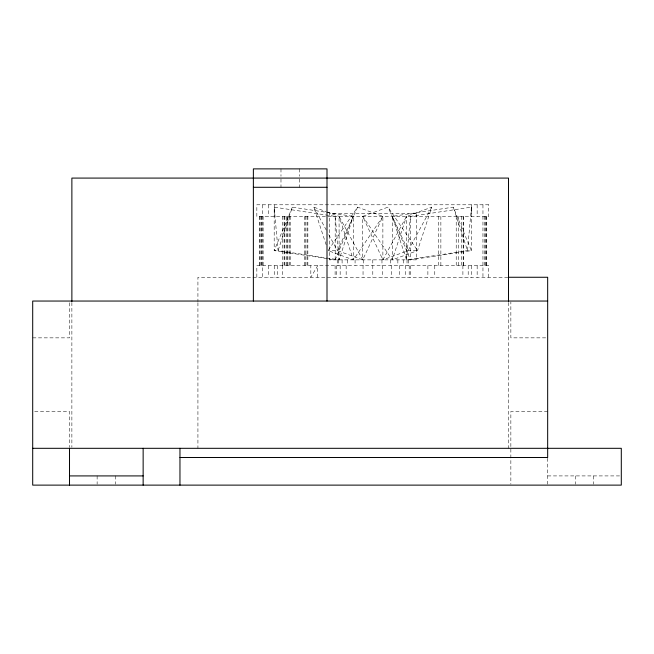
<?xml version="1.0" encoding="UTF-8"?>
<svg xmlns="http://www.w3.org/2000/svg" width="654" height="654" viewBox="0 0 654 654"><rect width="100%" height="100%" fill="white"/><g stroke="black" fill="none" stroke-linecap="round" stroke-linejoin="round"><path stroke-width="0.49" stroke-dasharray="3.27 2.45" d="M410.41 216.384L406.518 259.867L467.52 250.621L471.411 250.621L471.411 207.138L410.41 216.384L410.41 259.867L471.411 250.621L453.271 207.138L392.269 216.384L392.269 259.867L417.53 250.621L431.787 207.138L406.518 216.384L382.876 259.867L362.725 216.384L387.986 207.138L417.53 250.621L408.145 250.621L382.876 259.867L382.876 216.384L357.607 207.138L328.063 250.621L353.332 259.867L382.876 216.384L362.725 259.867L337.456 250.621L328.063 250.621M471.411 207.138L467.52 250.621L453.271 207.138M326.91 211.937L339.083 216.384L353.332 259.867L353.332 216.384L292.33 207.138L278.081 250.621L274.19 250.621L274.19 207.138L335.191 216.384L339.083 259.867L278.081 250.621L274.19 207.138M292.33 207.138L274.19 250.621L335.191 259.867L353.332 216.384L339.083 259.867L339.083 216.384L362.725 259.867L362.725 216.384L392.269 259.867L406.518 216.384L406.518 259.867L392.269 216.384L410.41 259.867M357.607 207.138L337.456 250.621L328.766 234.647M431.787 207.138L408.145 250.621L387.986 207.138M507.905 277.263L197.925 277.263L197.925 301.698M32.7 337.856L69.512 337.856L69.512 301.044M545.681 337.856L510.856 337.856L510.856 302.042M34.687 411.489L69.512 411.489L69.512 447.311M547.668 411.489L510.856 411.489L510.856 484.124M547.668 475.916L621.3 475.916M326.166 244.825L313.814 207.138L325.978 211.594M313.814 207.138L326.354 230.216M593.685 475.916L593.685 484.197M575.283 475.916L575.283 484.197M547.668 458.258L547.668 484.197M508.501 302.491L508.501 448.309M488.751 277.263L488.751 265.671L256.842 265.671L256.842 277.263M486.274 216.384L486.274 265.671M486.167 216.384L486.167 265.671M485.587 216.384L485.587 265.671M484.508 216.384L484.508 265.671M482.954 204.792L482.954 277.263M477.158 204.792L477.158 216.384M477.158 265.671L477.158 277.263M471.354 204.792L471.354 216.384M471.354 265.671L471.354 277.263M468.199 265.671L468.199 277.263M463.277 216.384L463.277 265.671M463.171 216.384L463.171 265.671M462.901 265.671L462.901 277.263M461.511 216.384L461.511 265.671M458.519 216.384L458.519 265.671M456.214 216.384L456.214 265.671M440.87 216.384L440.87 265.671M438.572 216.384L438.572 265.671M434.771 265.671L434.771 277.263M427.88 265.671L427.88 277.263M410.483 265.671L410.483 277.263M409.2 265.671L409.2 277.263M408.243 259.867L408.243 265.671M407.033 259.867L407.033 265.671M405.431 265.671L405.431 277.263M403.493 259.867L403.493 265.671M399.447 265.671L399.447 277.263M397.861 259.867L397.861 265.671M391.64 265.671L391.64 277.263M390.52 259.867L390.52 265.671M382.549 265.671L382.549 277.263M381.969 259.867L381.969 265.671M372.796 259.867L372.796 277.263M363.624 259.867L363.624 265.671M363.044 265.671L363.044 277.263M355.073 259.867L355.073 265.671M347.732 259.867L347.732 265.671M346.154 265.671L346.154 277.263M342.099 259.867L342.099 265.671M340.162 265.671L340.162 277.263M338.559 259.867L338.559 265.671M337.35 259.867L337.35 265.671M336.401 265.671L336.401 277.263M335.191 216.384L335.191 259.867M335.11 265.671L335.11 277.263M317.721 277.263L317.721 265.671L310.822 277.263L310.822 265.671M307.854 216.384L307.854 265.671M307.028 216.384L307.028 265.671M305.549 216.384L305.549 265.671M304.723 216.384L304.723 265.671M299.385 168.879L299.385 176.245M299.385 179L299.385 187.289M290.204 216.384L290.204 265.671M289.379 216.384L289.379 265.671M287.907 216.384L287.907 265.671M287.081 216.384L287.081 265.671M286.125 216.384L286.125 265.671M284.359 216.384L284.359 265.671M284.081 216.384L284.081 265.671M282.692 265.671L282.692 277.263M282.324 216.384L282.324 265.671M280.983 168.879L280.983 176.245M280.983 179L280.983 187.289M277.402 265.671L277.402 277.263M274.239 204.792L274.239 216.384M274.239 265.671L274.239 277.263M268.442 204.792L268.442 216.384M268.442 265.671L268.442 277.263M263.129 216.384L263.129 265.671M262.646 204.792L262.646 277.263M261.363 216.384L261.363 265.671M261.085 216.384L261.085 265.671M260.014 216.384L260.014 265.671M259.319 216.384L259.319 265.671M197.925 302.712L197.925 448.309M115.537 475.916L115.537 484.197M97.127 475.916L97.127 484.197M71.875 302.491L71.875 447.287M488.751 204.792L256.842 204.792L256.842 216.384L488.751 216.384L488.751 204.792M416.279 213.49L329.314 213.49L329.314 259.867L416.279 259.867L416.279 213.49"/><path stroke-width="0.98" d="M253.368 187.289L327 187.289M508.926 277.263L547.668 277.263L547.668 457.506L179.964 457.506M547.668 301.044L32.7 301.044L32.7 485.121L621.3 485.121L621.3 448.309L32.7 448.309M69.512 475.916L143.144 475.916M508.501 301.469L508.501 178.084L71.875 178.084L71.875 301.469M327 301.044L327 168.879L253.368 168.879L253.368 301.044M179.964 448.309L179.964 485.121M143.144 448.309L143.144 485.121M69.512 448.309L69.512 485.121"/></g></svg>
